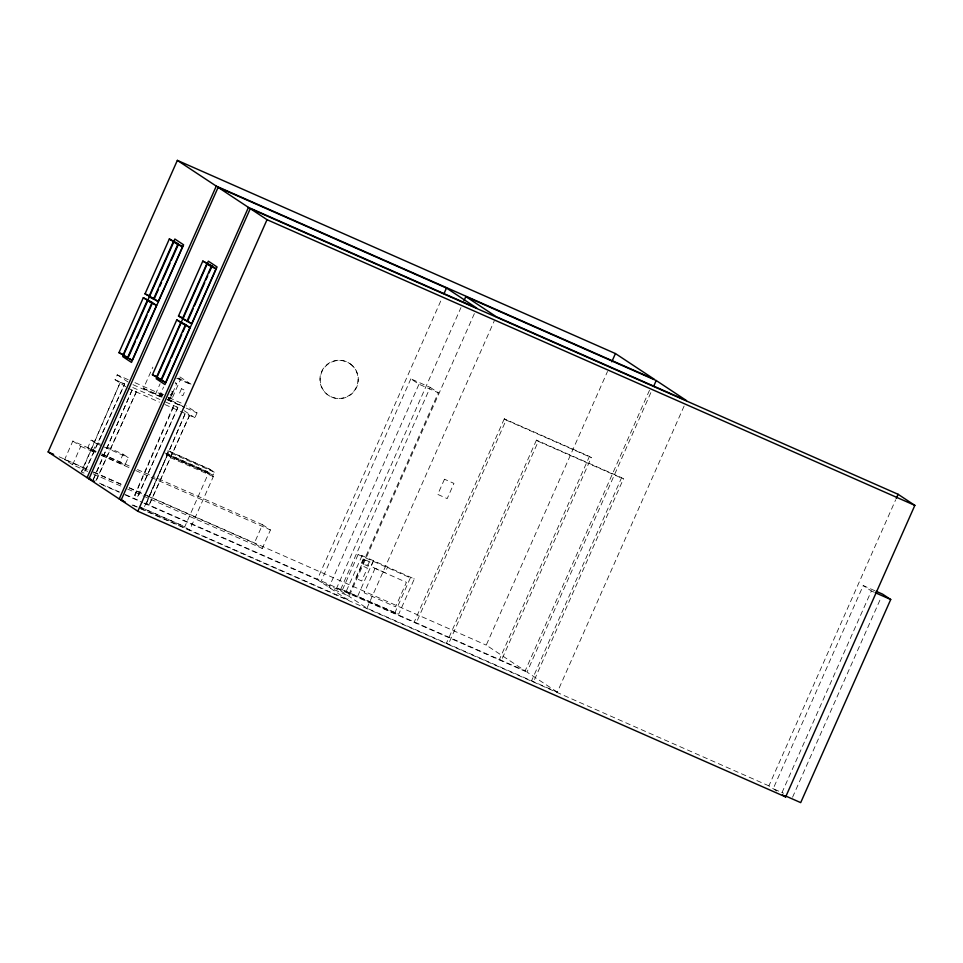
<?xml version="1.0" encoding="UTF-8"?>
<svg xmlns="http://www.w3.org/2000/svg" width="963" height="963" viewBox="0 0 963 963"><rect width="100%" height="100%" fill="white"/><g stroke="black" fill="none" stroke-linecap="round" stroke-linejoin="round"><path stroke-width="0.72" stroke-dasharray="4.82 3.61" d="M93.086 479.598L132.1 389.907L136.337 391.857L96.119 480.994M134.567 495.295L173.581 405.604L177.818 407.566L137.601 496.691L134.832 495.476L173.954 405.856M146.304 503.071L185.317 413.38L189.567 415.33L149.337 504.468L146.569 503.24L185.317 413.38M81.602 472.002L120.363 382.142L81.337 471.834L84.371 473.23L124.6 384.093L84.106 473.05M93.351 479.767L132.1 389.907M87.717 471.461L72.598 464.792L64.653 459.532L72.839 441.066L96.204 451.37M72.598 464.792L80.784 446.326L72.839 441.066M125.72 386.753L115.066 379.699L117.209 374.836L129.475 380.253M95.53 452.478L87.693 447.879L91.136 440.103L100.453 444.208M92.869 451.298L96.312 443.522L91.136 440.103M162.001 397.274L143.427 388.426L152.852 367.144M123.071 454.187L128.248 457.606L124.805 465.382L119.629 461.963L123.071 454.187L105.774 446.555M155.392 394.397L160.111 383.756M162.001 395.143L159.533 394.048L159.966 393.073L163.06 394.144M162.41 395.901L160.135 394.794L163.578 387.018M162.542 393.903L162.121 394.866L159.533 394.048M170.896 395.155L172.509 391.52L171.763 391.171L170.162 394.806C171.871 397.093 173.797 391.797 172.509 391.52M171.342 395.372L172.955 391.736M168.308 398.501L169.849 399.103L176.735 383.563L175.435 382.913M168.164 397.9L170.74 398.718L171.173 397.755L168.597 396.925M183.139 406.47L171.173 400.5L180.599 379.217L178.299 377.713M164.89 404.544L194.863 417.761L197.018 412.91L186.353 405.856M214.328 472.183L167.875 451.707L166.587 454.62L213.028 475.096L214.328 472.183L210.163 469.438L168.393 450.84M166.671 454.729L205.697 472.026L213.341 476.565L189.651 530.011L182.007 525.473L140.225 507.044M262.49 524.703L270.447 529.963L262.261 548.429L254.316 543.168L262.49 524.703L152.551 476.216M474.374 313.601L347.607 599.672L317.284 579.618L441.608 299.048M410.852 378.844L320.835 581.965L340.192 590.5L430.208 387.379L410.852 378.844L418.989 384.225L438.334 392.76L348.329 595.88L328.973 587.346L418.989 384.225M684.091 406.085L557.324 692.156L366.951 608.207L336.641 588.152L460.964 307.582M342.455 589.85L358.104 554.544L362.064 555.627L414.331 578.919L398.682 614.225L342.455 589.85L398.682 614.225M346.415 590.933L362.064 555.627M357.767 596.001L373.415 560.683M373.536 560.827L371.02 566.473L385.056 572.732L387.559 567.075M366.951 608.207L494.332 320.763M444.485 479.201L437.744 494.416L447.205 498.617L453.946 483.39L444.581 479.261M394.722 613.142L410.37 577.836L414.331 578.919M504.275 418.845L414.259 621.966L416.112 623.193L506.129 420.073L504.275 418.845L589.428 456.402L591.282 457.618L501.266 660.75L499.412 659.523L589.428 456.402M536.439 440.127L446.435 643.248L448.276 644.476L538.293 441.355L536.439 440.127L621.592 477.684L623.446 478.9L533.43 682.021L531.588 680.805L621.592 477.684M649.483 390.304L525.16 670.874L486.243 645.126L607.521 371.441M557.324 692.156L527.002 672.09L651.337 391.532M776.696 791.02L768.907 785.868L895.674 499.797M874.837 590.704L863.221 585.588L773.205 788.709L783.533 793.259M781.956 792.718L871.359 590.969L863.221 585.588M792.561 797.244L881.362 596.867M95.855 480.814L136.337 391.857M176.735 383.563L175.194 382.949M160.135 394.794L162.699 395.853M167.105 453.766L206.13 471.051L213.028 475.096M177.962 378.074L192.576 385.188M176.711 378.29L191.252 384.61M143.427 388.426L161.928 396.479M168.525 399.344L171.173 400.5M167.285 399.573L181.814 405.892M506.129 420.073L591.282 457.618M538.293 441.355L623.446 478.9M871.359 590.969L873.935 592.113M134.928 382.648L162.181 394.674M168.994 397.671L183.981 404.279M132.978 384.67L161.591 397.286M167.044 399.693L184.752 407.493M186.112 408.095L197.018 412.91M115.066 379.699L124.6 383.912M132.774 387.511L160.027 399.525M165.48 401.932L180.466 408.541M120.736 382.383L124.6 384.093M128.091 388.318L159.437 402.149M167.815 450.756L210.163 469.438L208.875 472.351L163.794 452.466M166.093 454.644L208.441 473.327L184.752 526.773L139.671 506.899M213.341 476.565L166.888 456.077L143.21 509.535L140.754 507.91M96.312 443.522L102.969 446.459M104.305 447.049L128.248 457.606M101.693 453.79L130.559 466.525M137.432 469.547L151.179 475.614M87.693 447.879L95.674 451.394M102.331 454.331L119.629 461.963M100.85 454.825L124.805 465.382M80.784 446.326L94.53 452.381M101.404 455.415L130.258 468.138M135.759 470.57L270.447 529.963M59.14 456.787L87.982 469.499M93.471 471.918L122.313 484.642M129.174 487.663L142.909 493.73M144.281 494.332L486.243 645.126M64.653 459.532L88.018 469.836M93.519 472.255L122.373 484.991M129.247 488.012L145.738 495.295M147.11 495.897L254.316 543.168M93.218 473.88L122.084 486.604M127.573 489.035L262.261 548.429M99.442 483.137L120.062 492.237M125.563 494.657L139.31 500.724M144.811 503.143L525.16 670.874M101.296 484.365L119.183 492.249M124.684 494.681L142.572 502.566M143.944 503.168L317.284 579.618M336.641 588.152L527.002 672.09M132.99 505.033L139.876 508.067M141.248 508.669L347.607 599.672M132.087 505.033L768.907 785.868M159.966 393.073L163.662 394.722M168.284 397.623L170.74 398.718M358.104 554.544L410.37 577.836M168.537 398.453L169.849 399.103M179.9 376.906L191.42 384.442M430.208 387.379L438.334 392.76M350.977 364.435A19.14 19.031 -56.5 0 1 345.813 397.141A19.14 19.031 -56.5 0 1 320.149 376.449A19.14 19.031 -56.5 0 1 350.977 364.435L351.254 364.616A19.14 19.031 -56.5 0 1 346.09 397.334A19.14 19.031 -56.5 0 1 320.426 376.641A19.14 19.031 -56.5 0 1 351.254 364.616M184.198 410.707L194.863 417.761M177.818 407.566L137.601 496.691M189.567 415.33L149.337 504.468M117.209 374.836L127.874 381.89M181.526 388.691L179.226 393.891L182.862 395.709L185.161 390.509L181.526 388.691M363.244 558.961L361.366 563.199L368.215 566.244L370.081 562.019L363.244 558.961M363.46 559.659L362.172 562.585L367.962 565.161L369.25 562.248L363.46 559.659M361.33 565.45L355.648 578.257L361.691 580.954L367.372 568.134L361.33 565.45M375.052 568.363L364.207 592.847L395.588 606.834L406.434 582.35L375.052 568.363"/><path stroke-width="1.44" d="M91.196 479.502L87.067 477.684L48.15 451.936L177.348 160.376L615.441 353.565L654.359 379.302L216.266 186.112L177.348 160.376M135.47 341.227L128.175 357.706L118.955 352.675L143.294 297.76L152.13 302.538L143.294 297.76M153.863 298.662L145.016 293.871L169.344 238.956L178.191 243.747M122.963 355.323L147.303 300.408M149.024 296.52L173.352 241.617L169.344 238.956M123.962 353.89L122.746 356.623L131.498 362.413L183.608 244.819L174.857 239.029L173.653 241.761M148.133 299.89L123.336 355.564L132.184 360.355L156.512 305.44L147.664 300.661L150.011 295.087M173.352 241.617L182.573 246.636L158.233 301.551L149.385 296.773L174.183 241.099M127.345 358.212L151.673 303.309M153.394 299.421L177.734 244.506L173.725 241.857M136.686 338.482L147.026 315.142M148.242 312.397L152.503 302.791L147.664 300.661M158.233 301.551L154.224 298.903L158.486 289.297M159.702 286.541L161.531 282.424M162.747 279.679L170.042 263.212M171.258 260.467L177.95 245.36M87.067 477.684L216.266 186.112M123.36 500.784L119.231 498.966L88.921 478.912L218.12 187.34L446.483 288.045L476.805 308.1L248.442 207.394L218.12 187.34M161.266 379.591L152.419 374.812L176.759 319.897L185.594 324.675M191.697 323.688L182.85 318.909L207.189 263.994L212.029 266.125L216.025 268.773L191.697 323.688L178.48 316.008L202.808 261.093L211.655 265.884L202.808 261.093M156.427 377.46L180.755 322.545L176.759 319.897M182.489 318.657L206.816 263.754M157.426 376.027L156.211 378.76L164.962 384.55L217.072 266.956L208.321 261.166L207.117 263.898M181.056 322.701L183.476 317.224M156.8 377.701L181.128 322.798L189.976 327.576L165.636 382.492L156.8 377.701L165.636 382.492M160.809 380.349L185.137 325.446M186.858 321.558L211.198 266.643L207.189 263.994M161.64 379.843L170.15 360.619M171.366 357.875L181.706 334.534M182.922 331.79L185.967 324.928L180.755 322.545M187.689 321.04L193.166 308.678M194.382 305.933L204.722 282.604M205.938 279.86L207.767 275.731M208.983 272.986L212.029 266.125M119.231 498.966L248.442 207.394M121.085 500.182L250.284 208.622L898.106 494.296L914.85 505.37L785.652 796.943L137.829 511.257L121.085 500.182L125.214 502M137.829 511.257L267.028 219.696L250.284 208.622M444.051 293.546L446.483 288.045M464.01 300.709L465.839 296.58L656.212 380.529L686.523 400.584L496.162 316.634L465.839 296.58M611.782 361.811L615.441 353.565M653.769 386.031L656.212 380.529M896.288 498.425L898.106 494.296M876.125 591.282L882.577 594.123L890.715 599.504L800.698 802.624L785.218 795.799M267.028 219.696L914.85 505.37M177.734 244.506L182.573 246.636M211.198 266.643L216.025 268.773M875.223 592.678L890.715 599.504M145.016 293.871L149.855 296.002M149.385 296.773L154.224 298.903M178.48 316.008L183.319 318.139M118.955 352.675L123.794 354.805M152.419 374.812L157.258 376.942M48.15 451.936L53.639 454.355M88.921 478.912L94.422 481.331M152.503 302.791L156.512 305.44M185.967 324.928L189.976 327.576M130.174 359.03L132.184 360.355M782.413 794.8L785.652 796.943"/></g></svg>
